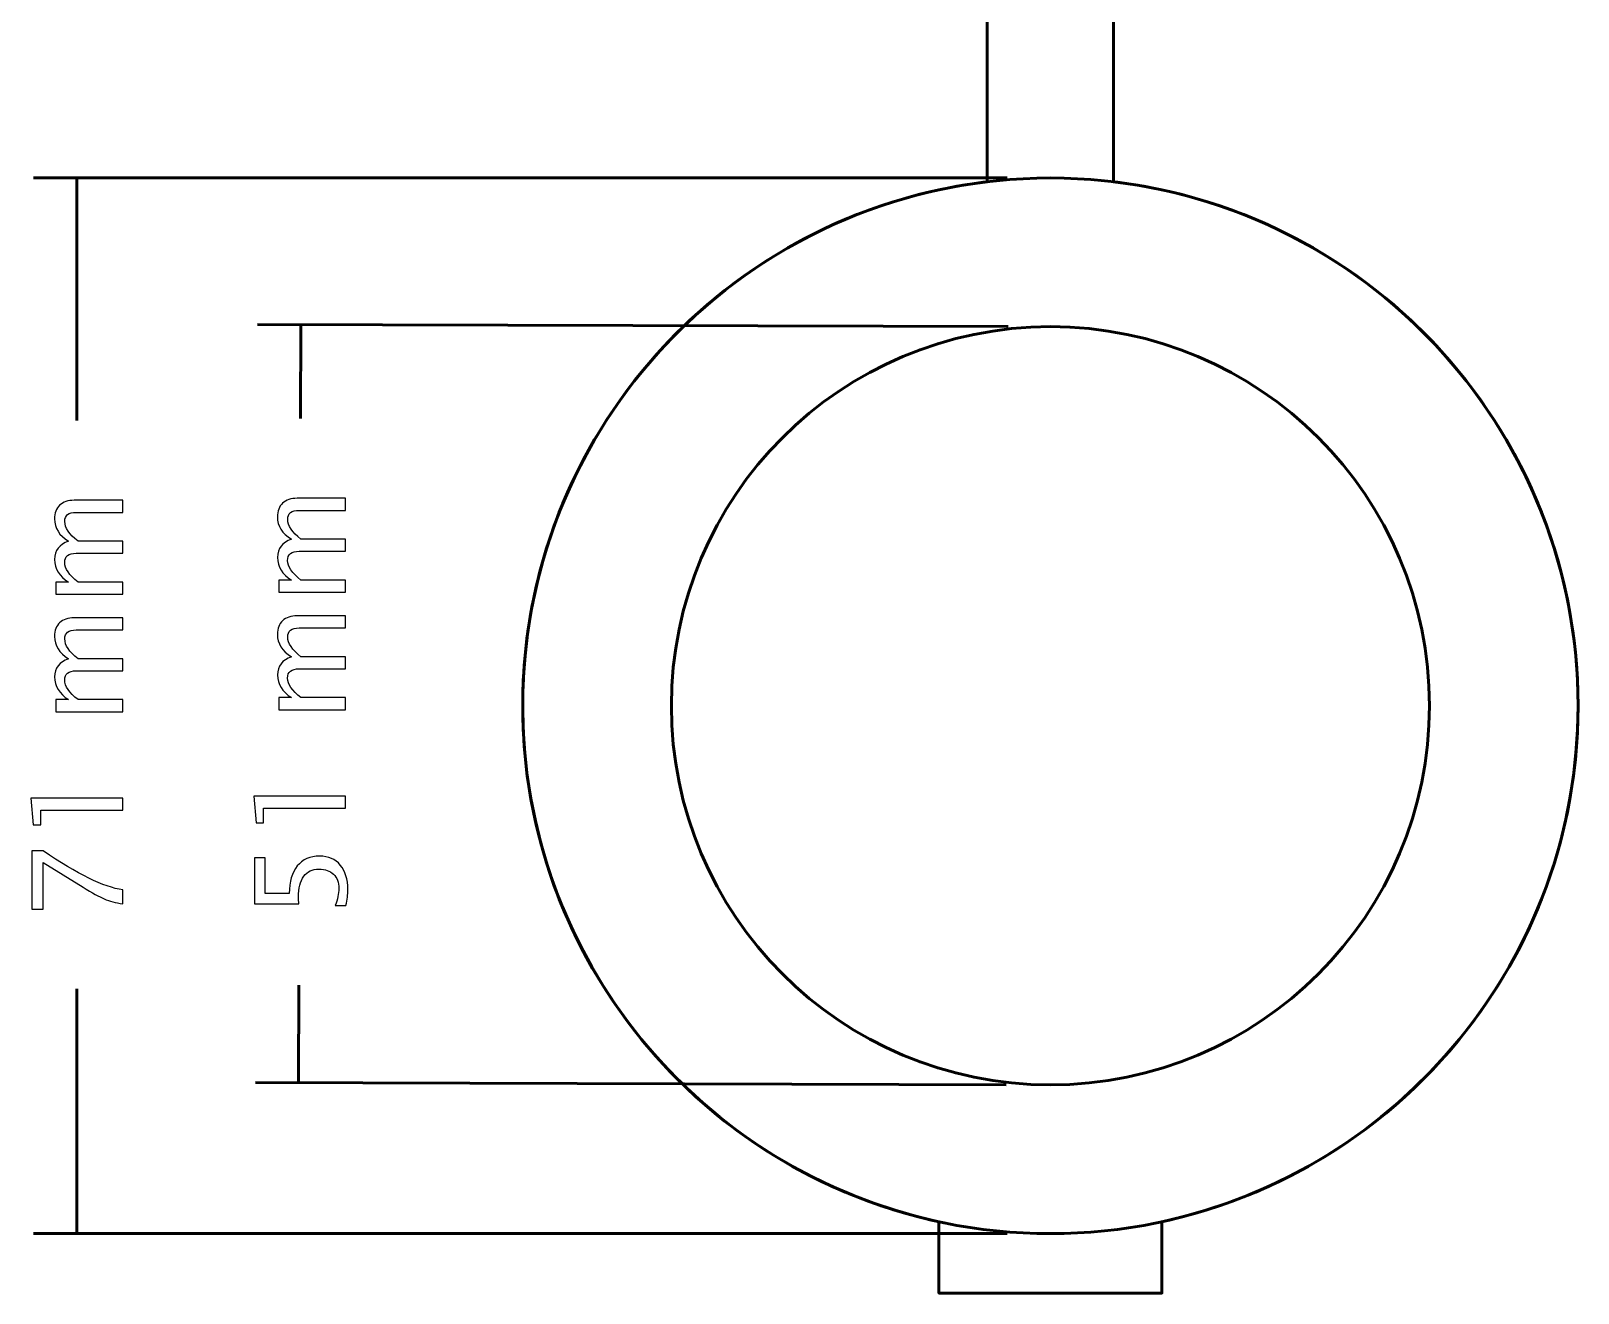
# Model space of a CAD drawing. Header units: centimetres. Extents: x -14.4 to 14.4, y -15.9 to 20.1.
# Drawn here: x -14.36 to -3.95, y -0.95 to 7.54 of the extents above; entities that cross this region are included whole.
import ezdxf

# ---------------------------------------------------------------- set-up
doc = ezdxf.new("R2010")
doc.units = ezdxf.units.CM
doc.header["$MEASUREMENT"] = 0
doc.layers.add('Layer 1', color=7, linetype='Continuous')

msp = doc.modelspace()

# ---------------------------------------------------------------- linework, layer by layer
at = {"layer": 'Layer 1', "color": 4, "lineweight": 53}
msp.add_ellipse((-7.5, 3), major_axis=(0, 3.55), ratio=1, dxfattribs=at)
at = {"layer": 'Layer 1', "lineweight": 53}
msp.add_ellipse((-7.5, 3), major_axis=(0, 2.55), ratio=1, dxfattribs=at)
msp.add_open_spline([(-7.07501, 7.7754), (-7.07501, 7.7754), (-7.07501, 6.52458), (-7.07501, 6.52458), (-7.07501, 6.52458), (-5.31479, 6.31454), (-3.95, 4.81677), (-3.95, 3), (-3.95, 3), (-3.95, 1.29672), (-5.14963, -0.12612), (-6.75001, -0.47036), (-6.75001, -0.47036), (-6.75001, -0.47036), (-6.75001, -0.94999), (-6.75001, -0.94999), (-6.75001, -0.94999), (-6.75001, -0.94999), (-8.25001, -0.94999), (-8.25001, -0.94999), (-8.25001, -0.94999), (-8.25001, -0.94999), (-8.25001, -0.47036), (-8.25001, -0.47036), (-8.25001, -0.47036), (-9.85038, -0.12612), (-11.05, 1.29673), (-11.05, 3), (-11.05, 3), (-11.05, 4.81677), (-9.68522, 6.31454), (-7.92501, 6.52458), (-7.92501, 6.52458), (-7.92501, 6.52458), (-7.92501, 7.7754), (-7.92501, 7.7754), (-7.92501, 7.7754), (-9.68522, 7.98544), (-11.05, 9.48321), (-11.05, 11.29998), (-11.05, 11.29998), (-11.05, 13.00325), (-9.85038, 14.4261), (-8.25001, 14.77034), (-8.25001, 14.77034), (-8.25001, 14.77034), (-8.25001, 15.24997), (-8.25001, 15.24997), (-8.25001, 15.24997), (-8.25001, 15.24997), (-6.75001, 15.24997), (-6.75001, 15.24997), (-6.75001, 15.24997), (-6.75001, 15.24997), (-6.75001, 14.77034), (-6.75001, 14.77034), (-6.75001, 14.77034), (-5.14963, 14.4261), (-3.95, 13.00326), (-3.95, 11.29998), (-3.95, 11.29998), (-3.95, 9.48321), (-5.31479, 7.98544), (-7.07501, 7.7754)], degree=3, knots=[0, 0, 0, 0, 0.05882353, 0.05882353, 0.05882353, 0.05882353, 0.11764706, 0.11764706, 0.11764706, 0.11764706, 0.17647059, 0.17647059, 0.17647059, 0.17647059, 0.23529412, 0.23529412, 0.23529412, 0.23529412, 0.29411765, 0.29411765, 0.29411765, 0.29411765, 0.35294118, 0.35294118, 0.35294118, 0.35294118, 0.41176471, 0.41176471, 0.41176471, 0.41176471, 0.47058824, 0.47058824, 0.47058824, 0.47058824, 0.52941176, 0.52941176, 0.52941176, 0.52941176, 0.58823529, 0.58823529, 0.58823529, 0.58823529, 0.64705882, 0.64705882, 0.64705882, 0.64705882, 0.70588235, 0.70588235, 0.70588235, 0.70588235, 0.76470588, 0.76470588, 0.76470588, 0.76470588, 0.82352941, 0.82352941, 0.82352941, 0.82352941, 0.88235294, 0.88235294, 0.88235294, 0.88235294, 1, 1, 1, 1], dxfattribs=at)
for points in [[(-7.79106, 6.54999), (-7.79106, 6.54999), (-14.34105, 6.54999), (-14.34105, 6.54999)], [(-14.04999, 6.54999), (-14.04999, 6.54999), (-14.04999, 4.91863), (-14.04999, 4.91863)], [(-7.78383, 5.55081), (-7.78383, 5.55081), (-12.83417, 5.5651), (-12.83417, 5.5651)], [(-12.54312, 5.56428), (-12.54312, 5.56428), (-12.54491, 4.93205), (-12.54491, 4.93205)], [(-14.04999, 1.09519), (-14.04999, 1.09519), (-14.04999, -0.54999), (-14.04999, -0.54999)], [(-12.55569, 1.12046), (-12.55569, 1.12046), (-12.55755, 0.4643), (-12.55755, 0.4643)], [(-7.79826, 0.45083), (-7.79826, 0.45083), (-12.8486, 0.46512), (-12.8486, 0.46512)], [(-7.79106, -0.54999), (-7.79106, -0.54999), (-14.34105, -0.54999), (-14.34105, -0.54999)]]:
    msp.add_open_spline(points, degree=3, dxfattribs=at)
at = {"layer": 'Layer 1'}
for points, knots in [([(-13.74138, 3.75057), (-13.74138, 3.75057), (-14.19012, 3.75057), (-14.19012, 3.75057), (-14.19012, 3.75057), (-14.19012, 3.75057), (-14.19012, 3.83185), (-14.19012, 3.83185), (-14.19012, 3.83185), (-14.19012, 3.83185), (-14.10531, 3.83185), (-14.10531, 3.83185), (-14.10531, 3.83185), (-14.1681, 3.8715), (-14.19943, 3.9223), (-14.19943, 3.98453), (-14.19943, 3.98453), (-14.19943, 4.04451), (-14.1681, 4.08529), (-14.10531, 4.10702), (-14.10531, 4.10702), (-14.16867, 4.14554), (-14.20028, 4.19578), (-14.20028, 4.25744), (-14.20028, 4.25744), (-14.20028, 4.29681), (-14.1887, 4.32743), (-14.16542, 4.34931), (-14.16542, 4.34931), (-14.14214, 4.37118), (-14.10954, 4.38219), (-14.06763, 4.38219), (-14.06763, 4.38219), (-14.06763, 4.38219), (-13.74138, 4.38219), (-13.74138, 4.38219), (-13.74138, 4.38219), (-13.74138, 4.38219), (-13.74138, 4.30091), (-13.74138, 4.30091), (-13.74138, 4.30091), (-13.74138, 4.30091), (-14.05422, 4.30091), (-14.05422, 4.30091), (-14.05422, 4.30091), (-14.10531, 4.30091), (-14.13085, 4.28059), (-14.13085, 4.23995), (-14.13085, 4.23995), (-14.13085, 4.19775), (-14.10107, 4.15344), (-14.04138, 4.10702), (-14.04138, 4.10702), (-14.04138, 4.10702), (-13.74138, 4.10702), (-13.74138, 4.10702), (-13.74138, 4.10702), (-13.74138, 4.10702), (-13.74138, 4.02574), (-13.74138, 4.02574), (-13.74138, 4.02574), (-13.74138, 4.02574), (-14.05451, 4.02574), (-14.05451, 4.02574), (-14.05451, 4.02574), (-14.10601, 4.02574), (-14.13169, 4.00514), (-14.13169, 3.96379), (-14.13169, 3.96379), (-14.13169, 3.92273), (-14.10178, 3.8787), (-14.04181, 3.83185), (-14.04181, 3.83185), (-14.04181, 3.83185), (-13.74138, 3.83185), (-13.74138, 3.83185), (-13.74138, 3.83185), (-13.74138, 3.83185), (-13.74138, 3.75057), (-13.74138, 3.75057)], [0, 0, 0, 0, 0.04761905, 0.04761905, 0.04761905, 0.04761905, 0.0952381, 0.0952381, 0.0952381, 0.0952381, 0.14285714, 0.14285714, 0.14285714, 0.14285714, 0.19047619, 0.19047619, 0.19047619, 0.19047619, 0.23809524, 0.23809524, 0.23809524, 0.23809524, 0.28571429, 0.28571429, 0.28571429, 0.28571429, 0.33333333, 0.33333333, 0.33333333, 0.33333333, 0.38095238, 0.38095238, 0.38095238, 0.38095238, 0.42857143, 0.42857143, 0.42857143, 0.42857143, 0.47619048, 0.47619048, 0.47619048, 0.47619048, 0.52380952, 0.52380952, 0.52380952, 0.52380952, 0.57142857, 0.57142857, 0.57142857, 0.57142857, 0.61904762, 0.61904762, 0.61904762, 0.61904762, 0.66666667, 0.66666667, 0.66666667, 0.66666667, 0.71428571, 0.71428571, 0.71428571, 0.71428571, 0.76190476, 0.76190476, 0.76190476, 0.76190476, 0.80952381, 0.80952381, 0.80952381, 0.80952381, 0.85714286, 0.85714286, 0.85714286, 0.85714286, 0.9047619, 0.9047619, 0.9047619, 0.9047619, 1, 1, 1, 1]), ([(-12.24173, 3.76399), (-12.24173, 3.76399), (-12.69047, 3.76399), (-12.69047, 3.76399), (-12.69047, 3.76399), (-12.69047, 3.76399), (-12.69047, 3.84527), (-12.69047, 3.84527), (-12.69047, 3.84527), (-12.69047, 3.84527), (-12.60566, 3.84527), (-12.60566, 3.84527), (-12.60566, 3.84527), (-12.66845, 3.88492), (-12.69978, 3.93572), (-12.69978, 3.99795), (-12.69978, 3.99795), (-12.69978, 4.05793), (-12.66845, 4.09871), (-12.60566, 4.12044), (-12.60566, 4.12044), (-12.66902, 4.15896), (-12.70063, 4.2092), (-12.70063, 4.27086), (-12.70063, 4.27086), (-12.70063, 4.31023), (-12.68905, 4.34085), (-12.66577, 4.36273), (-12.66577, 4.36273), (-12.64249, 4.3846), (-12.60989, 4.39561), (-12.56798, 4.39561), (-12.56798, 4.39561), (-12.56798, 4.39561), (-12.24173, 4.39561), (-12.24173, 4.39561), (-12.24173, 4.39561), (-12.24173, 4.39561), (-12.24173, 4.31433), (-12.24173, 4.31433), (-12.24173, 4.31433), (-12.24173, 4.31433), (-12.55457, 4.31433), (-12.55457, 4.31433), (-12.55457, 4.31433), (-12.60566, 4.31433), (-12.6312, 4.29401), (-12.6312, 4.25337), (-12.6312, 4.25337), (-12.6312, 4.21117), (-12.60142, 4.16686), (-12.54173, 4.12044), (-12.54173, 4.12044), (-12.54173, 4.12044), (-12.24173, 4.12044), (-12.24173, 4.12044), (-12.24173, 4.12044), (-12.24173, 4.12044), (-12.24173, 4.03916), (-12.24173, 4.03916), (-12.24173, 4.03916), (-12.24173, 4.03916), (-12.55486, 4.03916), (-12.55486, 4.03916), (-12.55486, 4.03916), (-12.60636, 4.03916), (-12.63204, 4.01856), (-12.63204, 3.97721), (-12.63204, 3.97721), (-12.63204, 3.93615), (-12.60213, 3.89212), (-12.54216, 3.84527), (-12.54216, 3.84527), (-12.54216, 3.84527), (-12.24173, 3.84527), (-12.24173, 3.84527), (-12.24173, 3.84527), (-12.24173, 3.84527), (-12.24173, 3.76399), (-12.24173, 3.76399)], [0, 0, 0, 0, 0.04761905, 0.04761905, 0.04761905, 0.04761905, 0.0952381, 0.0952381, 0.0952381, 0.0952381, 0.14285714, 0.14285714, 0.14285714, 0.14285714, 0.19047619, 0.19047619, 0.19047619, 0.19047619, 0.23809524, 0.23809524, 0.23809524, 0.23809524, 0.28571429, 0.28571429, 0.28571429, 0.28571429, 0.33333333, 0.33333333, 0.33333333, 0.33333333, 0.38095238, 0.38095238, 0.38095238, 0.38095238, 0.42857143, 0.42857143, 0.42857143, 0.42857143, 0.47619048, 0.47619048, 0.47619048, 0.47619048, 0.52380952, 0.52380952, 0.52380952, 0.52380952, 0.57142857, 0.57142857, 0.57142857, 0.57142857, 0.61904762, 0.61904762, 0.61904762, 0.61904762, 0.66666667, 0.66666667, 0.66666667, 0.66666667, 0.71428571, 0.71428571, 0.71428571, 0.71428571, 0.76190476, 0.76190476, 0.76190476, 0.76190476, 0.80952381, 0.80952381, 0.80952381, 0.80952381, 0.85714286, 0.85714286, 0.85714286, 0.85714286, 0.9047619, 0.9047619, 0.9047619, 0.9047619, 1, 1, 1, 1]), ([(-13.74138, 2.96006), (-13.74138, 2.96006), (-14.19012, 2.96006), (-14.19012, 2.96006), (-14.19012, 2.96006), (-14.19012, 2.96006), (-14.19012, 3.04134), (-14.19012, 3.04134), (-14.19012, 3.04134), (-14.19012, 3.04134), (-14.10531, 3.04134), (-14.10531, 3.04134), (-14.10531, 3.04134), (-14.1681, 3.08099), (-14.19943, 3.13179), (-14.19943, 3.19402), (-14.19943, 3.19402), (-14.19943, 3.254), (-14.1681, 3.29478), (-14.10531, 3.31651), (-14.10531, 3.31651), (-14.16867, 3.35503), (-14.20028, 3.40527), (-14.20028, 3.46693), (-14.20028, 3.46693), (-14.20028, 3.5063), (-14.1887, 3.53692), (-14.16542, 3.5588), (-14.16542, 3.5588), (-14.14214, 3.58067), (-14.10954, 3.59168), (-14.06763, 3.59168), (-14.06763, 3.59168), (-14.06763, 3.59168), (-13.74138, 3.59168), (-13.74138, 3.59168), (-13.74138, 3.59168), (-13.74138, 3.59168), (-13.74138, 3.5104), (-13.74138, 3.5104), (-13.74138, 3.5104), (-13.74138, 3.5104), (-14.05422, 3.5104), (-14.05422, 3.5104), (-14.05422, 3.5104), (-14.10531, 3.5104), (-14.13085, 3.49008), (-14.13085, 3.44944), (-14.13085, 3.44944), (-14.13085, 3.40724), (-14.10107, 3.36293), (-14.04138, 3.31651), (-14.04138, 3.31651), (-14.04138, 3.31651), (-13.74138, 3.31651), (-13.74138, 3.31651), (-13.74138, 3.31651), (-13.74138, 3.31651), (-13.74138, 3.23523), (-13.74138, 3.23523), (-13.74138, 3.23523), (-13.74138, 3.23523), (-14.05451, 3.23523), (-14.05451, 3.23523), (-14.05451, 3.23523), (-14.10601, 3.23523), (-14.13169, 3.21463), (-14.13169, 3.17328), (-14.13169, 3.17328), (-14.13169, 3.13222), (-14.10178, 3.08819), (-14.04181, 3.04134), (-14.04181, 3.04134), (-14.04181, 3.04134), (-13.74138, 3.04134), (-13.74138, 3.04134), (-13.74138, 3.04134), (-13.74138, 3.04134), (-13.74138, 2.96006), (-13.74138, 2.96006)], [0, 0, 0, 0, 0.04761905, 0.04761905, 0.04761905, 0.04761905, 0.0952381, 0.0952381, 0.0952381, 0.0952381, 0.14285714, 0.14285714, 0.14285714, 0.14285714, 0.19047619, 0.19047619, 0.19047619, 0.19047619, 0.23809524, 0.23809524, 0.23809524, 0.23809524, 0.28571429, 0.28571429, 0.28571429, 0.28571429, 0.33333333, 0.33333333, 0.33333333, 0.33333333, 0.38095238, 0.38095238, 0.38095238, 0.38095238, 0.42857143, 0.42857143, 0.42857143, 0.42857143, 0.47619048, 0.47619048, 0.47619048, 0.47619048, 0.52380952, 0.52380952, 0.52380952, 0.52380952, 0.57142857, 0.57142857, 0.57142857, 0.57142857, 0.61904762, 0.61904762, 0.61904762, 0.61904762, 0.66666667, 0.66666667, 0.66666667, 0.66666667, 0.71428571, 0.71428571, 0.71428571, 0.71428571, 0.76190476, 0.76190476, 0.76190476, 0.76190476, 0.80952381, 0.80952381, 0.80952381, 0.80952381, 0.85714286, 0.85714286, 0.85714286, 0.85714286, 0.9047619, 0.9047619, 0.9047619, 0.9047619, 1, 1, 1, 1]), ([(-12.24173, 2.97348), (-12.24173, 2.97348), (-12.69047, 2.97348), (-12.69047, 2.97348), (-12.69047, 2.97348), (-12.69047, 2.97348), (-12.69047, 3.05476), (-12.69047, 3.05476), (-12.69047, 3.05476), (-12.69047, 3.05476), (-12.60566, 3.05476), (-12.60566, 3.05476), (-12.60566, 3.05476), (-12.66845, 3.09441), (-12.69978, 3.14521), (-12.69978, 3.20744), (-12.69978, 3.20744), (-12.69978, 3.26742), (-12.66845, 3.3082), (-12.60566, 3.32993), (-12.60566, 3.32993), (-12.66902, 3.36845), (-12.70063, 3.41869), (-12.70063, 3.48035), (-12.70063, 3.48035), (-12.70063, 3.51972), (-12.68905, 3.55034), (-12.66577, 3.57222), (-12.66577, 3.57222), (-12.64249, 3.59409), (-12.60989, 3.6051), (-12.56798, 3.6051), (-12.56798, 3.6051), (-12.56798, 3.6051), (-12.24173, 3.6051), (-12.24173, 3.6051), (-12.24173, 3.6051), (-12.24173, 3.6051), (-12.24173, 3.52382), (-12.24173, 3.52382), (-12.24173, 3.52382), (-12.24173, 3.52382), (-12.55457, 3.52382), (-12.55457, 3.52382), (-12.55457, 3.52382), (-12.60566, 3.52382), (-12.6312, 3.5035), (-12.6312, 3.46286), (-12.6312, 3.46286), (-12.6312, 3.42066), (-12.60142, 3.37635), (-12.54173, 3.32993), (-12.54173, 3.32993), (-12.54173, 3.32993), (-12.24173, 3.32993), (-12.24173, 3.32993), (-12.24173, 3.32993), (-12.24173, 3.32993), (-12.24173, 3.24865), (-12.24173, 3.24865), (-12.24173, 3.24865), (-12.24173, 3.24865), (-12.55486, 3.24865), (-12.55486, 3.24865), (-12.55486, 3.24865), (-12.60636, 3.24865), (-12.63204, 3.22805), (-12.63204, 3.1867), (-12.63204, 3.1867), (-12.63204, 3.14564), (-12.60213, 3.10161), (-12.54216, 3.05476), (-12.54216, 3.05476), (-12.54216, 3.05476), (-12.24173, 3.05476), (-12.24173, 3.05476), (-12.24173, 3.05476), (-12.24173, 3.05476), (-12.24173, 2.97348), (-12.24173, 2.97348)], [0, 0, 0, 0, 0.04761905, 0.04761905, 0.04761905, 0.04761905, 0.0952381, 0.0952381, 0.0952381, 0.0952381, 0.14285714, 0.14285714, 0.14285714, 0.14285714, 0.19047619, 0.19047619, 0.19047619, 0.19047619, 0.23809524, 0.23809524, 0.23809524, 0.23809524, 0.28571429, 0.28571429, 0.28571429, 0.28571429, 0.33333333, 0.33333333, 0.33333333, 0.33333333, 0.38095238, 0.38095238, 0.38095238, 0.38095238, 0.42857143, 0.42857143, 0.42857143, 0.42857143, 0.47619048, 0.47619048, 0.47619048, 0.47619048, 0.52380952, 0.52380952, 0.52380952, 0.52380952, 0.57142857, 0.57142857, 0.57142857, 0.57142857, 0.61904762, 0.61904762, 0.61904762, 0.61904762, 0.66666667, 0.66666667, 0.66666667, 0.66666667, 0.71428571, 0.71428571, 0.71428571, 0.71428571, 0.76190476, 0.76190476, 0.76190476, 0.76190476, 0.80952381, 0.80952381, 0.80952381, 0.80952381, 0.85714286, 0.85714286, 0.85714286, 0.85714286, 0.9047619, 0.9047619, 0.9047619, 0.9047619, 1, 1, 1, 1]), ([(-13.74138, 2.2974), (-13.74138, 2.2974), (-14.29256, 2.2974), (-14.29256, 2.2974), (-14.29256, 2.2974), (-14.29256, 2.2974), (-14.29256, 2.20003), (-14.29256, 2.20003), (-14.29256, 2.20003), (-14.29256, 2.20003), (-14.34336, 2.20003), (-14.34336, 2.20003), (-14.34336, 2.20003), (-14.34336, 2.20003), (-14.3586, 2.37868), (-14.3586, 2.37868), (-14.3586, 2.37868), (-14.3586, 2.37868), (-13.74138, 2.37868), (-13.74138, 2.37868), (-13.74138, 2.37868), (-13.74138, 2.37868), (-13.74138, 2.2974), (-13.74138, 2.2974)], [0, 0, 0, 0, 0.14285714, 0.14285714, 0.14285714, 0.14285714, 0.28571429, 0.28571429, 0.28571429, 0.28571429, 0.42857143, 0.42857143, 0.42857143, 0.42857143, 0.57142857, 0.57142857, 0.57142857, 0.57142857, 0.71428571, 0.71428571, 0.71428571, 0.71428571, 1, 1, 1, 1]), ([(-12.24173, 2.31082), (-12.24173, 2.31082), (-12.79291, 2.31082), (-12.79291, 2.31082), (-12.79291, 2.31082), (-12.79291, 2.31082), (-12.79291, 2.21345), (-12.79291, 2.21345), (-12.79291, 2.21345), (-12.79291, 2.21345), (-12.84371, 2.21345), (-12.84371, 2.21345), (-12.84371, 2.21345), (-12.84371, 2.21345), (-12.85895, 2.3921), (-12.85895, 2.3921), (-12.85895, 2.3921), (-12.85895, 2.3921), (-12.24173, 2.3921), (-12.24173, 2.3921), (-12.24173, 2.3921), (-12.24173, 2.3921), (-12.24173, 2.31082), (-12.24173, 2.31082)], [0, 0, 0, 0, 0.14285714, 0.14285714, 0.14285714, 0.14285714, 0.28571429, 0.28571429, 0.28571429, 0.28571429, 0.42857143, 0.42857143, 0.42857143, 0.42857143, 0.57142857, 0.57142857, 0.57142857, 0.57142857, 0.71428571, 0.71428571, 0.71428571, 0.71428571, 1, 1, 1, 1]), ([(-13.74138, 1.66719), (-13.78908, 1.67509), (-13.83042, 1.68652), (-13.86513, 1.7012), (-13.86513, 1.7012), (-13.89985, 1.71587), (-13.94754, 1.74198), (-14.00836, 1.77923), (-14.00836, 1.77923), (-14.00836, 1.77923), (-14.27732, 1.94574), (-14.27732, 1.94574), (-14.27732, 1.94574), (-14.27732, 1.94574), (-14.27732, 1.63163), (-14.27732, 1.63163), (-14.27732, 1.63163), (-14.27732, 1.63163), (-14.35352, 1.63163), (-14.35352, 1.63163), (-14.35352, 1.63163), (-14.35352, 1.63163), (-14.35352, 2.02449), (-14.35352, 2.02449), (-14.35352, 2.02449), (-14.35352, 2.02449), (-14.27732, 2.02449), (-14.27732, 2.02449), (-14.27732, 2.02449), (-14.0459, 1.86771), (-13.86725, 1.77994), (-13.74138, 1.76117), (-13.74138, 1.76117), (-13.74138, 1.76117), (-13.74138, 1.66719), (-13.74138, 1.66719)], [0, 0, 0, 0, 0.1, 0.1, 0.1, 0.1, 0.2, 0.2, 0.2, 0.2, 0.3, 0.3, 0.3, 0.3, 0.4, 0.4, 0.4, 0.4, 0.5, 0.5, 0.5, 0.5, 0.6, 0.6, 0.6, 0.6, 0.7, 0.7, 0.7, 0.7, 0.8, 0.8, 0.8, 0.8, 1, 1, 1, 1]), ([(-12.23919, 1.6569), (-12.23919, 1.6569), (-12.312, 1.6569), (-12.312, 1.6569), (-12.312, 1.6569), (-12.29563, 1.6974), (-12.28745, 1.73579), (-12.28745, 1.77247), (-12.28745, 1.77247), (-12.28745, 1.81255), (-12.2993, 1.84416), (-12.32301, 1.86716), (-12.32301, 1.86716), (-12.34672, 1.89016), (-12.37931, 1.90159), (-12.4208, 1.90159), (-12.4208, 1.90159), (-12.46539, 1.90159), (-12.49954, 1.88536), (-12.52311, 1.85291), (-12.52311, 1.85291), (-12.54667, 1.82045), (-12.55838, 1.77346), (-12.55838, 1.71208), (-12.55838, 1.71208), (-12.55838, 1.69783), (-12.5574, 1.68273), (-12.55542, 1.66706), (-12.55542, 1.66706), (-12.55542, 1.66706), (-12.85387, 1.66706), (-12.85387, 1.66706), (-12.85387, 1.66706), (-12.85387, 1.66706), (-12.85387, 1.97695), (-12.85387, 1.97695), (-12.85387, 1.97695), (-12.85387, 1.97695), (-12.78275, 1.97695), (-12.78275, 1.97695), (-12.78275, 1.97695), (-12.78275, 1.97695), (-12.78275, 1.73818), (-12.78275, 1.73818), (-12.78275, 1.73818), (-12.78275, 1.73818), (-12.62104, 1.73818), (-12.62104, 1.73818), (-12.62104, 1.73818), (-12.62104, 1.81692), (-12.60298, 1.87831), (-12.56685, 1.92248), (-12.56685, 1.92248), (-12.53087, 1.96664), (-12.48091, 1.9888), (-12.41699, 1.9888), (-12.41699, 1.9888), (-12.35744, 1.9888), (-12.31087, 1.96876), (-12.27715, 1.92868), (-12.27715, 1.92868), (-12.24342, 1.88861), (-12.22649, 1.83329), (-12.22649, 1.76274), (-12.22649, 1.76274), (-12.22649, 1.73127), (-12.23072, 1.69599), (-12.23919, 1.6569)], [0, 0, 0, 0, 0.05555556, 0.05555556, 0.05555556, 0.05555556, 0.11111111, 0.11111111, 0.11111111, 0.11111111, 0.16666667, 0.16666667, 0.16666667, 0.16666667, 0.22222222, 0.22222222, 0.22222222, 0.22222222, 0.27777778, 0.27777778, 0.27777778, 0.27777778, 0.33333333, 0.33333333, 0.33333333, 0.33333333, 0.38888889, 0.38888889, 0.38888889, 0.38888889, 0.44444444, 0.44444444, 0.44444444, 0.44444444, 0.5, 0.5, 0.5, 0.5, 0.55555556, 0.55555556, 0.55555556, 0.55555556, 0.61111111, 0.61111111, 0.61111111, 0.61111111, 0.66666667, 0.66666667, 0.66666667, 0.66666667, 0.72222222, 0.72222222, 0.72222222, 0.72222222, 0.77777778, 0.77777778, 0.77777778, 0.77777778, 0.83333333, 0.83333333, 0.83333333, 0.83333333, 0.88888889, 0.88888889, 0.88888889, 0.88888889, 1, 1, 1, 1])]:
    msp.add_open_spline(points, degree=3, knots=knots, dxfattribs=at)

doc.saveas('drawing.dxf')
